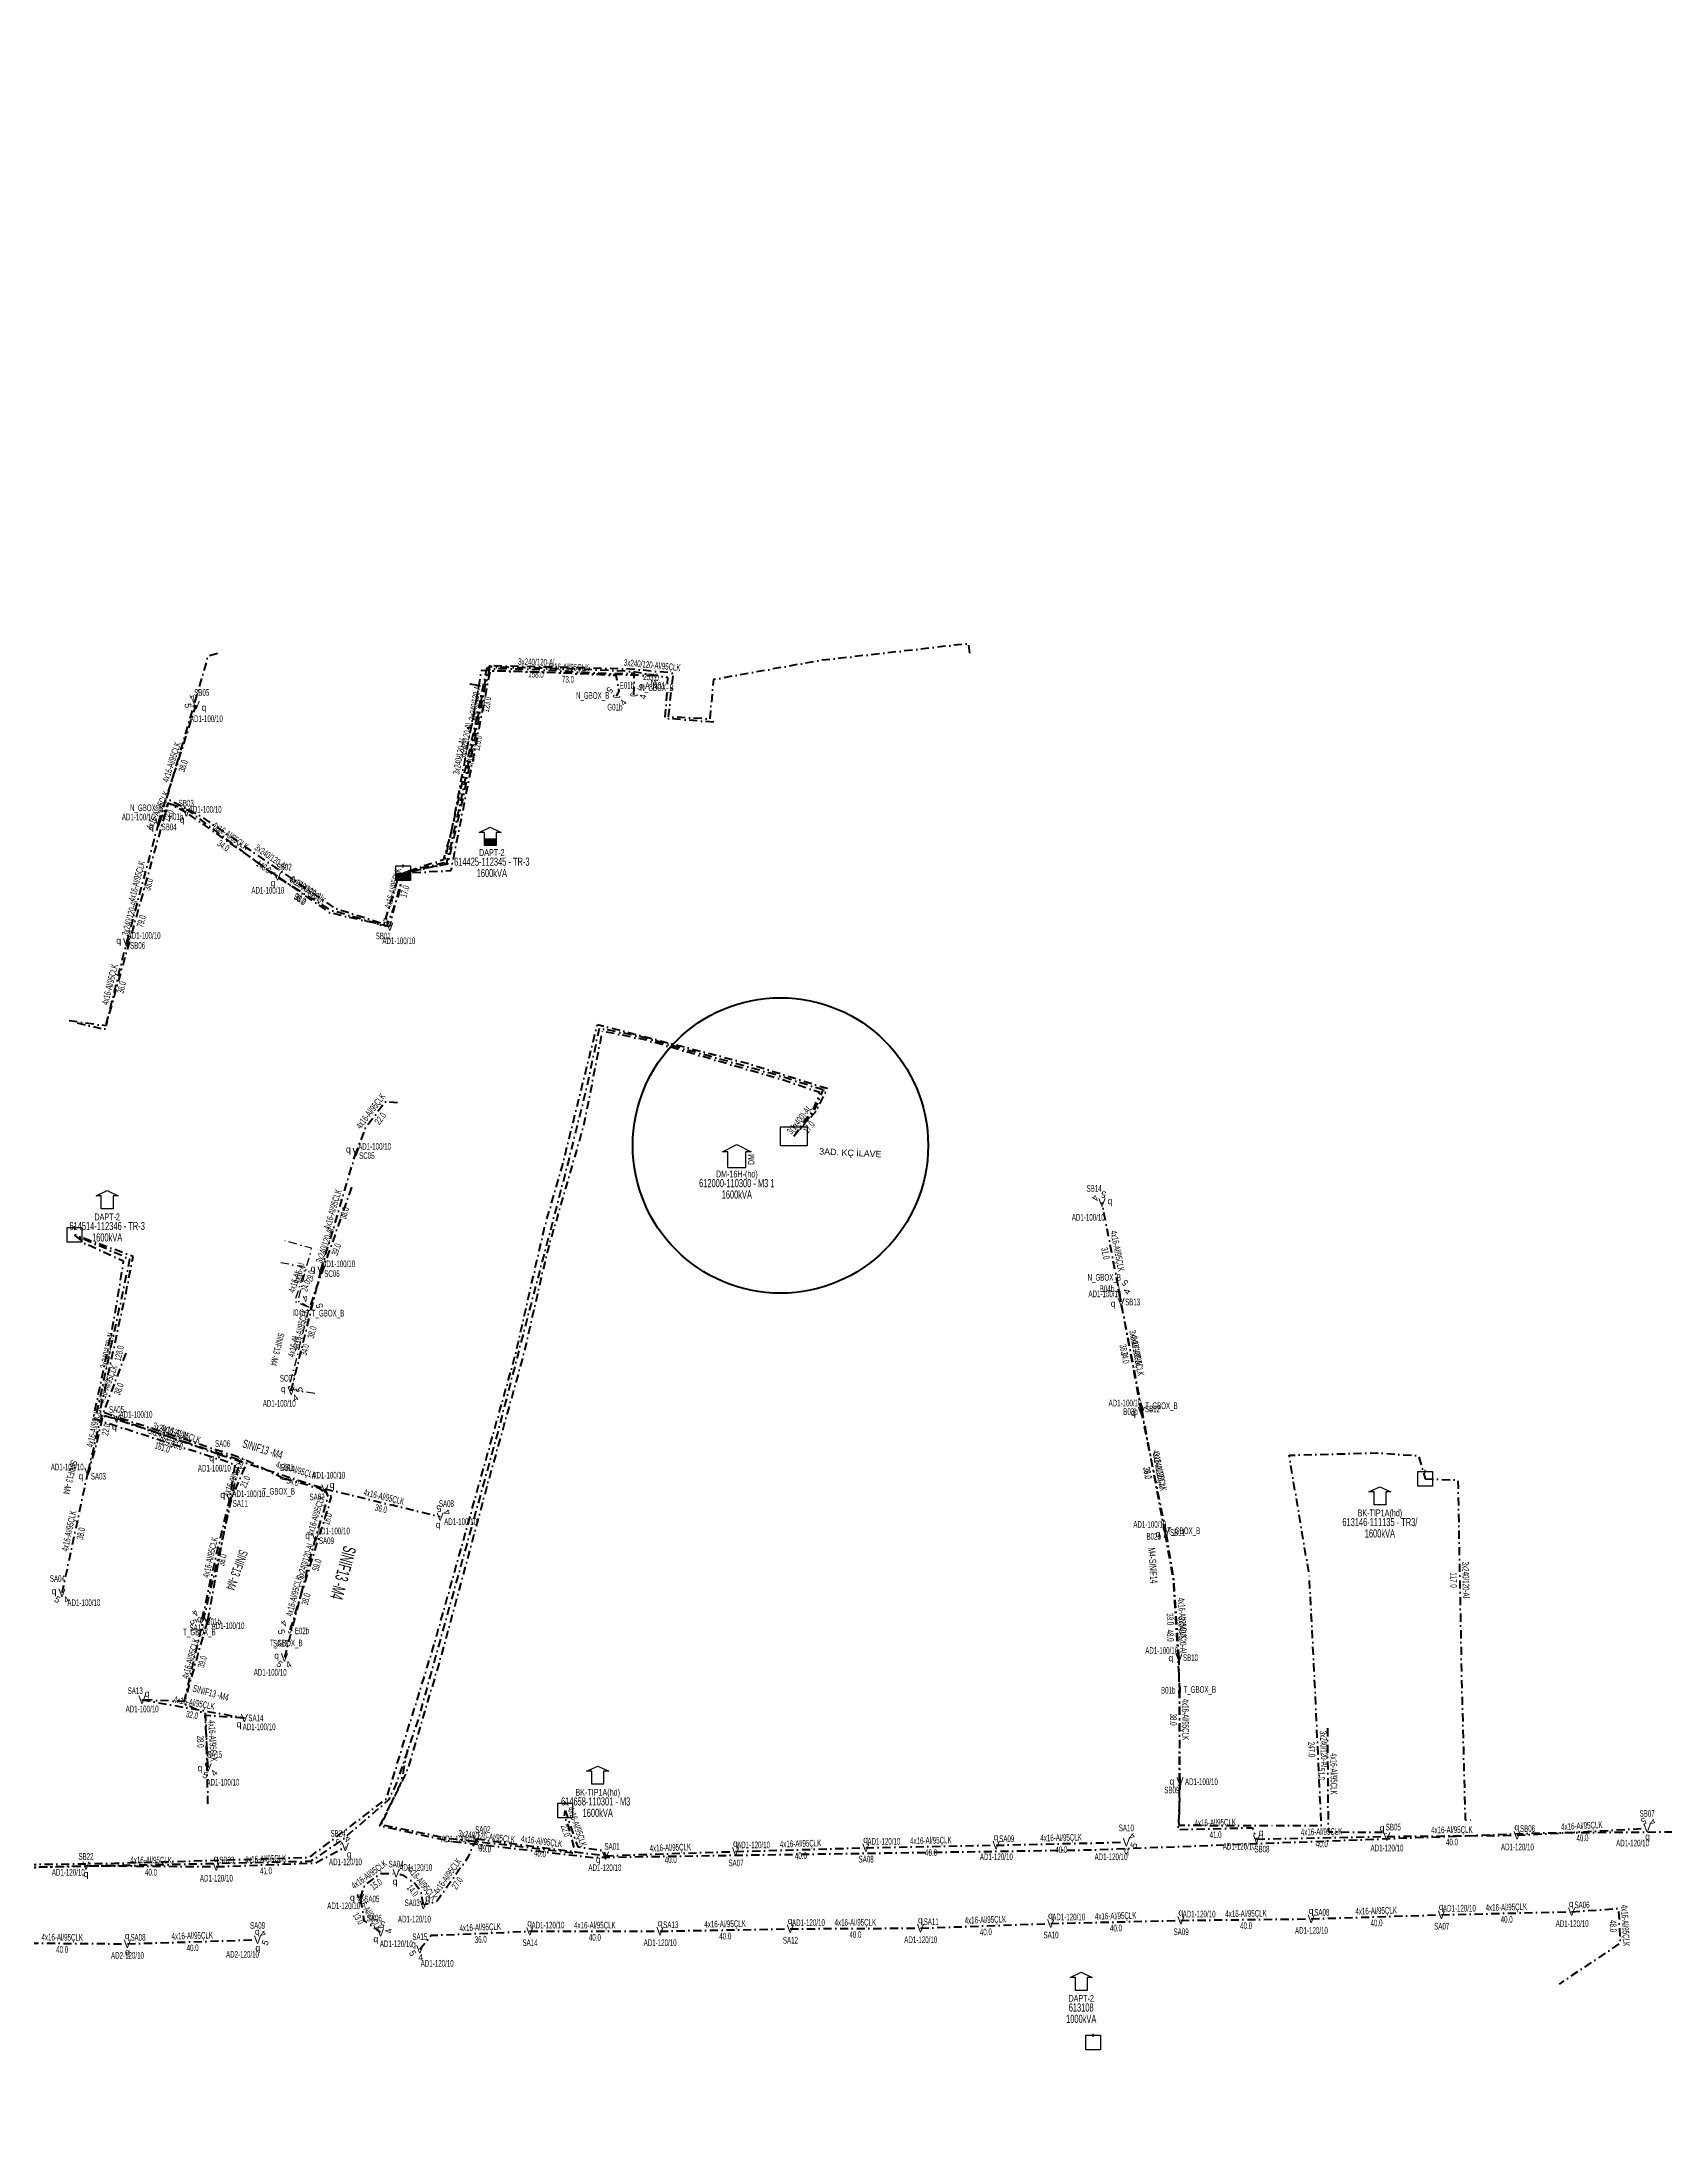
# Model space of a CAD drawing. Header units: millimetres. Extents: x 407682 to 413427, y 4045444 to 4048063.
# Drawn here: x 410522 to 411021, y 4046268 to 4046905 of the extents above; entities that cross this region are included whole.
import ezdxf
from ezdxf.enums import TextEntityAlignment as Align

# ---------------------------------------------------------------- set-up
doc = ezdxf.new("R2010")
doc.units = ezdxf.units.MM
doc.linetypes.add('DASHDOT', pattern=[5, 2.5, -1.25, 0, -1.25])
doc.linetypes.add('DASHED2', pattern=[0])
for name, color, linetype, lineweight in [('DIREK_AYD_YENI', 152, 'Continuous', 25), ('DIREK_BOX_YENI', 5, 'Continuous', 25), ('HAT_ABH_YERALTI_YENI', 6, 'DASHDOT', 80), ('HAT_ABONE_YERALTI_YENI', 30, 'DASHDOT', 30), ('HAT_AYD_YERALTI_YENI', 4, 'DASHDOT', 40), ('HAT_BOX_YERALTI_YENI', 5, 'DASHDOT', 50), ('KULLANICI', 1, 'Continuous', 25), ('NODE_AYD_YENI', 5, 'Continuous', 25), ('NODE_OG_YENI', 5, 'Continuous', 25), ('TRAFO_ILERDE', 5, 'DASHED2', 30), ('TRAFO_MEVCUT', 5, 'Continuous', 30)]:
    doc.layers.add(name, color=color, linetype=linetype, lineweight=lineweight)
doc.layers.add('GER_DUS_NOD_ISIM', color=5, linetype='Continuous')
doc.styles.add('Direk', font='B_CAD')
doc.styles.get("Standard").update_dxf_attribs({"font": 'Arial'})

# ---------------------------------------------------------------- blocks, each defined once
blk = doc.blocks.new('MEV_BINA_KARE_GUC')
at = {"layer": 'TRAFO_ILERDE'}
blk.add_hatch(color=256, dxfattribs=at).paths.add_polyline_path([(-2.25, 0), (-2.25, -2.25), (2.25, -2.25), (2.25, 0)])
blk.add_line((-2.25, 0), (2.25, 0), dxfattribs=at)
at = {"layer": 'TRAFO_MEVCUT', "linetype": 'Continuous'}
for p, q in [((-2.25, -2.25), (-2.25, 2.25)), ((-2.25, 2.25), (2.25, 2.25)), ((0, 1.8), (0, 2.7)), ((2.25, 2.25), (2.25, -2.25)), ((2.25, -2.25), (-2.25, -2.25))]:
    blk.add_line(p, q, dxfattribs=at)
blk = doc.blocks.new('MEV_DAPT_GUC')
at = {"layer": 'TRAFO_ILERDE'}
blk.add_hatch(color=256, dxfattribs=at).paths.add_polyline_path([(1.8, -2), (1.8, 0), (-1.8, 0), (-1.8, -2)])
blk.add_line((-1.8, 0), (1.8, 0), dxfattribs=at)
at = {"layer": 'TRAFO_MEVCUT', "linetype": 'Continuous'}
for p, q in [((-3.4, 2), (0, 3.6)), ((-1.8, 2), (-3.4, 2)), ((-1.8, -2), (-1.8, 2)), ((0, 3.6), (3.4, 2)), ((3.4, 2), (1.8, 2)), ((1.8, 2), (1.8, -2)), ((1.8, -2), (-1.8, -2))]:
    blk.add_line(p, q, dxfattribs=at)
blk = doc.blocks.new('MEV_BINA_KARE')
at = {"layer": 'TRAFO_MEVCUT', "linetype": 'Continuous'}
for p, q in [((-2.25, -2.25), (-2.25, 2.25)), ((-2.25, 2.25), (2.25, 2.25)), ((0, 1.8), (0, 2.7)), ((2.25, 2.25), (2.25, -2.25)), ((2.25, -2.25), (-2.25, -2.25))]:
    blk.add_line(p, q, dxfattribs=at)
blk = doc.blocks.new('MEV_BETKOSK')
at = {"layer": 'TRAFO_MEVCUT', "linetype": 'Continuous'}
for p, q in [((-3.4, 2), (0, 3.6)), ((-1.8, 2), (-3.4, 2)), ((-1.8, -2), (-1.8, 2)), ((0, 3.6), (3.4, 2)), ((3.4, 2), (1.8, 2)), ((1.8, 2), (1.8, -2)), ((1.8, -2), (-1.8, -2))]:
    blk.add_line(p, q, dxfattribs=at)
blk = doc.blocks.new('MEV_DAPT')
at = {"layer": 'TRAFO_MEVCUT', "linetype": 'Continuous'}
for p, q in [((-3.4, 2), (0, 3.6)), ((-1.8, 2), (-3.4, 2)), ((-1.8, -2), (-1.8, 2)), ((0, 3.6), (3.4, 2)), ((3.4, 2), (1.8, 2)), ((1.8, 2), (1.8, -2)), ((1.8, -2), (-1.8, -2))]:
    blk.add_line(p, q, dxfattribs=at)
blk = doc.blocks.new('MEV_DM_KARE')
at = {"layer": 'TRAFO_MEVCUT', "linetype": 'Continuous'}
for p, q in [((-4.113809, 2.925), (4.113809, 2.925)), ((-4.113809, -2.925), (-4.113809, 2.925)), ((0, 2.475), (0, 3.375)), ((4.113809, 2.925), (4.113809, -2.925)), ((4.113809, -2.925), (-4.113809, -2.925))]:
    blk.add_line(p, q, dxfattribs=at)
blk = doc.blocks.new('MEV_DM')
at = {"layer": 'TRAFO_MEVCUT', "linetype": 'Continuous'}
for p, q in [((-4.4, 2.4), (0, 4.6)), ((-2.8, 2.4), (-4.4, 2.4)), ((-2.8, -2.4), (-2.8, 2.4)), ((0, 4.6), (4.4, 2.4)), ((4.4, 2.4), (2.8, 2.4)), ((2.8, -2.4), (2.8, 2.4)), ((-2.8, -2.4), (2.8, -2.4))]:
    blk.add_line(p, q, dxfattribs=at)
at = {"layer": 'TRAFO_MEVCUT', "linetype": 'Continuous', "width": 0.6}
blk.add_text('DM', height=2, rotation=90, dxfattribs=at).set_placement((5.417363, -0.010583), align=Align.CENTER)

msp = doc.modelspace()

# ---------------------------------------------------------------- linework, layer by layer
at = {"layer": 'HAT_ABH_YERALTI_YENI', "flags": 128}
for points in [[(409477.614, 4047326.318), (409463.867131, 4047311.200562), (409448.400227, 4047322.628886), (409444.146828, 4047325.077812), (409402.026808, 4047285.838032), (409388.717667, 4047276.210142), (409359.972694, 4047240.244175), (409324.236814, 4047196.749089), (409322.425902, 4047174.096609), (409353.694655, 4047171.767039), (409384.371755, 4047165.999745), (409417.380314, 4047148.820569), (409419.002444, 4047141.422002), (409396.39833, 4047106.790011), (409377.112251, 4047082.319502), (409413.464184, 4047053.829198), (409427.943775, 4047045.23961), (409466.826773, 4047015.293417), (409485.233032, 4046995.291948), (409525.331532, 4046927.836955), (409556.357026, 4046874.000209), (409565.113549, 4046857.88885), (409558.487295, 4046844.88176), (409563.027506, 4046838.623632), (409597.723579, 4046812.205101), (409622.642823, 4046799.367915), (409653.603096, 4046786.62512), (409665.307589, 4046781.716784), (409695.290718, 4046763.805494), (409717.283839, 4046746.72071), (409755.996933, 4046714.284346), (409771.212774, 4046702.258923), (409797.382807, 4046679.131872), (409823.304956, 4046659.223661), (409861.669737, 4046641.803977), (409865.300115, 4046640.515074), (409842.881171, 4046597.354794), (409891.066395, 4046579.42261), (409909.132943, 4046573.439533), (409946.81968, 4046560.477739), (409969.930784, 4046556.958281), (410030.141065, 4046560.595415), (410036.213899, 4046559.891162), (410044.899599, 4046445.84143), (410045.884718, 4046440.561144), (410066.011922, 4046431.989959), (410126.413647, 4046410.047011), (410203.717659, 4046382.265313), (410231.359435, 4046375.043122), (410240.71042, 4046372.795141), (410257.975399, 4046368.50422), (410329.750227, 4046350.535383), (410364.032211, 4046346.93482), (410445.437006, 4046344.471155), (410544.837965, 4046345.839795), (410604.549005, 4046347.655169), (410628.178707, 4046365.598615), (410642.695665, 4046412.371978), (410667.865768, 4046502.105417), (410676.606298, 4046540.492999), (410682.341115, 4046560.377756), (410692.994093, 4046603.333826), (410739.733722, 4046591.210237), (410763.502339, 4046583.712753), (410760.1524, 4046576.693833), (410753.326, 4046568.981)], [(410762.319821, 4046583.220858), (410747.815091, 4046587.856228), (410718.418629, 4046596.109297), (410707.227002, 4046599.344624), (410693.544442, 4046602.146098), (410689.506812, 4046583.120325), (410684.089408, 4046561.311388), (410671.950829, 4046515.016596), (410662.213442, 4046477.433739), (410649.849811, 4046432.837488), (410637.849797, 4046389.638015), (410631.506328, 4046370.915595), (410628.867259, 4046365.267987), (410614.932972, 4046353.286611), (410604.821439, 4046346.389529), (410562.766848, 4046345.439464), (410520.25831, 4046344.611383), (410479.473502, 4046343.639197), (410453.976345, 4046343.016009), (410422.317571, 4046343.385683), (410385.859471, 4046344.916648), (410361.173035, 4046346.339748), (410335.005975, 4046348.553349), (410325.160318, 4046350.449929), (410295.074926, 4046357.892105), (410272.762676, 4046362.992458), (410272.20753, 4046363.203589), (410249.639791, 4046368.734023), (410226.261423, 4046374.569784), (410216.792442, 4046377.726111), (410205.75085, 4046380.400505), (410160.769061, 4046396.721909), (410124.698961, 4046409.408513), (410097.397324, 4046419.523776), (410071.345284, 4046429.344199), (410046.879247, 4046439.204584), (409991.66651, 4046458.127449), (409943.178255, 4046475.603015), (409918.085379, 4046484.313565), (409880.902484, 4046499.712176), (409829.012692, 4046520.239892), (409772.259704, 4046540.071307), (409725.817999, 4046556.648079), (409678.732391, 4046573.052777), (409648.795927, 4046583.839621), (409619.89495, 4046597.665706), (409615.791725, 4046599.360516), (409605.801263, 4046599.182115), (409562.573262, 4046613.622198), (409539.291919, 4046621.293445), (409530.282664, 4046594.35488), (409525.465834, 4046589.44885), (409524.347, 4046588.662)], [(410753.326, 4046568.981), (410756.794587, 4046574.190388), (410759.194921, 4046576.805691), (410761.333084, 4046582.451402), (410748.022523, 4046586.876024), (410727.402429, 4046592.840818), (410708.288158, 4046598.440864), (410697.569476, 4046600.633322), (410694.443194, 4046601.120535), (410688.876202, 4046572.732131), (410677.640261, 4046533.769491), (410670.240834, 4046501.674309), (410659.451083, 4046462.982365), (410645.127088, 4046409.884143), (410634.467538, 4046373.851378), (410629.597188, 4046364.226639), (410626.118367, 4046357.384957), (410647.80302, 4046352.630568), (410691.520208, 4046347.644257), (410844.65227, 4046349.968956), (410983.381804, 4046355.188467), (411130.424131, 4046356.345271), (411266.966072, 4046362.60782), (411386.437353, 4046360.633746), (411454.158409, 4046357.850689), (411533.306257, 4046349.045048), (411615.134034, 4046337.026729), (411655.932088, 4046331.203197), (411722.722163, 4046318.258557), (411778.269236, 4046305.703132), (411831.858552, 4046292.687784), (411884.338171, 4046277.992461), (411938.466812, 4046261.440496), (411979.291282, 4046247.318706), (412011.516935, 4046237.970572), (412024.718616, 4046235.562158), (412042.112723, 4046232.172537), (412064.377283, 4046222.205809), (412094.6675, 4046208.179316), (412146.23504, 4046184.769876), (412200.273243, 4046157.691406), (412252.084376, 4046130.942058), (412288.008893, 4046113.481209), (412306.83909, 4046105.831569), (412328.577395, 4046092.641186), (412390.31836, 4046064.429829), (412426.415965, 4046047.000471), (412474.741859, 4046023.687686), (412509.981327, 4046006.912246), (412531.976273, 4045995.783583), (412546.227248, 4045989.660942), (412586.947549, 4045969.092121), (412622.658527, 4045952.472251), (412669.189191, 4045929.47066), (412726.79917, 4045900.883063), (412772.37988, 4045878.356781), (412814.791432, 4045856.832375), (412845.845378, 4045840.782204), (412896.507043, 4045811.782988), (412925.694972, 4045794.172113), (412988.980926, 4045753.962758), (413032.394035, 4045727.695092), (413073.262878, 4045701.158082), (413124.240103, 4045670.274646), (413159.264991, 4045644.167337), (413171.23213, 4045635.636307), (413178.956838, 4045630.006491), (413206.511169, 4045679.545175), (413199.345, 4045682.156)], [(410753.326, 4046568.981), (410759.651864, 4046576.89394), (410762.319821, 4046583.220858)]]:
    msp.add_lwpolyline(points, dxfattribs=at)
at = {"layer": 'HAT_ABONE_YERALTI_YENI', "flags": 128}
for points in [[(410604.579063, 4046516.402351), (410601.038262, 4046518.388654), (410605.183589, 4046534.624519), (410596.891, 4046536.969)], [(410595.835, 4046530.278), (410603.370009, 4046528.838333), (410600.088291, 4046518.388654), (410604.579063, 4046516.402351)], [(410606.179, 4046490.021), (410598.27471, 4046491.444025), (410604.579063, 4046516.402351)]]:
    msp.add_lwpolyline(points, dxfattribs=at)
at = {"layer": 'HAT_AYD_YERALTI_YENI', "flags": 128}
for points in [[(410710.758325, 4046710.356024), (410657.3069, 4046711.932486), (410654.341899, 4046694.479804), (410652.99435, 4046694.161439)], [(410558.202771, 4046665.175237), (410569.793738, 4046701.364317)], [(410566.757815, 4046668.420513), (410561.125759, 4046671.220506), (410558.202771, 4046665.175237)], [(410594.806415, 4046648.802962), (410566.757815, 4046668.420513)], [(410558.202771, 4046665.175237), (410548.414662, 4046628.45749)], [(410629.264, 4046633.344), (410610.869559, 4046637.576034), (410594.806415, 4046648.802962)], [(410633.374, 4046649.723), (410630.646225, 4046639.562337), (410629.264, 4046633.344)], [(410533.248991, 4046603.781711), (410541.761021, 4046601.832321), (410548.414662, 4046628.45749)], [(410631.654, 4046579.28), (410627.941852, 4046579.619737), (410621.76372, 4046571.581522), (410618.881617, 4046564.189511)], [(410608.105836, 4046527.749388), (410618.881617, 4046564.189511)], [(410853.829475, 4046518.150998), (410847.925667, 4046548.662498)], [(410598.968363, 4046490.864342), (410608.105836, 4046527.749388)], [(410860.015337, 4046484.631469), (410853.829475, 4046518.150998)], [(410548.205, 4046502.396), (410540.317317, 4046481.785101), (410536.522616, 4046466.022494)], [(410545.347932, 4046482.313215), (410541.081975, 4046483.176515), (410539.441116, 4046475.576748), (410536.850286, 4046466.508844), (410536.522616, 4046466.022494)], [(410576.800927, 4046471.351133), (410545.347932, 4046482.313215)], [(410867.627759, 4046447.401763), (410860.015337, 4046484.631469)], [(410576.800927, 4046471.351133), (410585.281093, 4046468.723205), (410580.876682, 4046458.618969), (410580.185794, 4046457.841721)], [(410576.800927, 4046471.351133), (410609.341378, 4046460.792679)], [(410536.522616, 4046466.022494), (410528.585151, 4046428.86073)], [(410580.185794, 4046457.841721), (410573.241687, 4046420.226906)], [(410609.341378, 4046460.792679), (410610.21244, 4046458.345578), (410606.425843, 4046445.790019)], [(410609.341378, 4046460.792679), (410644.697526, 4046452.235697)], [(410606.425843, 4046445.790019), (410596.918705, 4046408.998521)], [(410871.583632, 4046408.971031), (410870.006165, 4046432.791552), (410867.627759, 4046447.401763)], [(410573.241687, 4046420.226906), (410566.20195, 4046395.48541), (410553.155598, 4046396.013312)], [(410871.894854, 4046370.972306), (410871.583632, 4046408.971031)], [(410553.155598, 4046396.013312), (410584.590353, 4046390.460998)], [(410573.438729, 4046375.251312), (410572.559036, 4046391.319837), (410584.590353, 4046390.460998)], [(410917.161, 4046387.305), (410917.356037, 4046359.206118), (410917.504872, 4046355.485246), (410934.918552, 4046355.336411), (410935.390254, 4046354.064434)], [(410871.894854, 4046370.972306), (410871.340169, 4046356.212082), (410894.192708, 4046356.748211), (410895.398004, 4046353.277065)], [(410683.096, 4046362.081), (410686.96306, 4046350.867666), (410694.956922, 4046349.716007), (410695.465626, 4046348.155894)], [(410895.398004, 4046353.277065), (410935.390254, 4046354.064434)], [(410935.390254, 4046354.064434), (410975.388435, 4046354.445874)], [(410975.388435, 4046354.445874), (411015.331987, 4046356.57018)], [(410575.94221, 4046344.803809), (410606.372402, 4046345.926374), (410615.600164, 4046350.837924)], [(410655.802624, 4046353.337227), (410653.106914, 4046347.470015), (410643.690415, 4046334.12433), (410639.56196, 4046333.046977)], [(410655.802624, 4046353.337227), (410695.465626, 4046348.155894)], [(410695.465626, 4046348.155894), (410735.444574, 4046349.453484)], [(410735.444574, 4046349.453484), (410775.427931, 4046350.607258)], [(410775.427931, 4046350.607258), (410815.420264, 4046351.390362)], [(410815.420264, 4046351.390362), (410855.409598, 4046352.314055)], [(410495.968325, 4046343.712769), (410535.943479, 4046345.122405)], [(410535.943479, 4046345.122405), (410575.94221, 4046344.803809)], [(410620.250745, 4046335.14752), (410621.528299, 4046339.128156), (410626.451298, 4046342.677295), (410631.193252, 4046342.771738)], [(410639.56196, 4046333.046977), (410638.758124, 4046337.345681), (410636.658042, 4046339.919976), (410633.67728, 4046342.020058), (410631.193252, 4046342.771738)], [(410626.415503, 4046324.647108), (410621.402403, 4046328.305316), (410620.250745, 4046335.14752)], [(410872.180401, 4046328.311341), (410912.177547, 4046328.789163)], [(410912.177547, 4046328.789163), (410952.158188, 4046330.033491)], [(410952.158188, 4046330.033491), (410992.147295, 4046330.96695)], [(410992.147295, 4046330.96695), (411006.504166, 4046331.94015), (411007.099506, 4046321.372874), (410988.337, 4046308.779)], [(410548.656571, 4046321.118171), (410588.636813, 4046322.375244)], [(410638.477, 4046319.429), (410641.963727, 4046323.727627), (410672.224193, 4046324.961718)], [(410672.224193, 4046324.961718), (410712.224177, 4046324.997704)], [(410712.224177, 4046324.997704), (410752.217542, 4046325.726216)], [(410752.217542, 4046325.726216), (410792.217002, 4046325.934007)], [(410792.217002, 4046325.934007), (410832.192005, 4046327.347915)], [(410832.192005, 4046327.347915), (410872.180401, 4046328.311341)], [(410508.657616, 4046321.407335), (410548.656571, 4046321.118171)]]:
    msp.add_lwpolyline(points, dxfattribs=at)
at = {"layer": 'HAT_BOX_YERALTI_YENI', "flags": 128}
for points in [[(410807.306224, 4046717.232011), (410807.006759, 4046720.223972), (410761.517128, 4046715.039132), (410728.595827, 4046709.186878), (410727.519728, 4046697.05631), (410714.802197, 4046697.7411), (410716.367431, 4046711.143421), (410702.96511, 4046712.415175), (410659.162181, 4046713.423947), (410654.829046, 4046692.594417), (410645.940699, 4046652.932583), (410636.521397, 4046650.843211), (410633.374, 4046649.723)], [(410576.321824, 4046717.197683), (410573.424245, 4046716.369047), (410560.706714, 4046672.747915), (410571.007914, 4046667.406552), (410612.184471, 4046639.078847), (410627.460559, 4046634.187489), (410631.524149, 4046647.206027), (410632.201414, 4046648.786312), (410633.374, 4046649.723)], [(410728.718028, 4046696.087973), (410713.766658, 4046697.302838), (410714.519175, 4046706.448809), (410714.57706, 4046709.806191), (410703.57874, 4046711.65854), (410688.822554, 4046712.297833), (410659.56396, 4046713.089847), (410657.82243, 4046705.561248), (410650.870814, 4046671.279273), (410646.61385, 4046652.581061), (410633.374, 4046649.723)], [(410704.209456, 4046704.482242), (410704.359742, 4046711.118776), (410697.598392, 4046710.88797), (410671.681974, 4046712.366217), (410659.875367, 4046712.504252), (410658.272373, 4046706.092276), (410651.784338, 4046673.25055), (410647.013249, 4046652.51227), (410636.874654, 4046650.594157), (410633.374, 4046649.723)], [(410698.866142, 4046704.036966), (410699.665798, 4046705.605659), (410698.79751, 4046710.410188), (410677.379728, 4046711.394248), (410660.004144, 4046711.901146), (410656.086626, 4046691.52009), (410647.993187, 4046650.480697), (410633.374, 4046649.723)], [(410653.815951, 4046707.912705), (410656.611845, 4046707.420734), (410648.224812, 4046662.960133), (410645.692438, 4046653.850284), (410637.125325, 4046651.129647), (410633.374, 4046649.723)], [(410560.22436, 4046668.077574), (410542.065843, 4046602.929581), (410530.705, 4046604.422)], [(410633.374, 4046649.723), (410631.917346, 4046642.95874), (410628.203824, 4046633.37267), (410611.104348, 4046638.381608), (410594.177595, 4046648.831287), (410567.649056, 4046668.87977), (410561.249707, 4046671.125155), (410560.22436, 4046668.077574)], [(410617.484, 4046553.328), (410604.579063, 4046516.402351)], [(410573.416, 4046364.052), (410572.743236, 4046391.622292), (410565.974205, 4046394.927838), (410578.366377, 4046447.395935), (410583.25355, 4046469.560851), (410539.295807, 4046483.983136), (410549.457505, 4046531.261175), (410535.536113, 4046537.323716), (410532.457, 4046538.699)], [(410571.636, 4046420.772), (410574.695296, 4046434.818834), (410579.895473, 4046456.909886), (410581.83227, 4046468.222121), (410538.180359, 4046482.324248), (410544.311266, 4046511.396776), (410547.525089, 4046530.613057), (410535.624545, 4046536.114252), (410532.457, 4046538.699)], [(410596.596113, 4046463.970712), (410583.846464, 4046470.127197), (410571.020069, 4046474.368595), (410540.294719, 4046484.525931), (410548.25141, 4046521.053918), (410550.423591, 4046532.140518), (410532.457, 4046538.699)], [(410852.897943, 4046522.187538), (410860.130809, 4046485.135)], [(410860.130809, 4046485.135), (410867.269374, 4046446.835761)], [(410871.77621, 4046399.046513), (410871.566759, 4046357.523816), (410900.107637, 4046357.410558), (410915.284135, 4046357.410558), (410913.132244, 4046404.299143), (410911.609898, 4046434.029281), (410905.410084, 4046471.108502), (410932.243387, 4046471.805471), (410945.137312, 4046470.93426), (410947.209, 4046463.891)], [(410598.700192, 4046417.496739), (410611.395993, 4046458.45973), (410607.455341, 4046460.940881), (410596.596113, 4046463.970712)], [(410947.209, 4046463.891), (410957.223275, 4046463.442253), (410958.368159, 4046402.19098), (410959.475385, 4046359.15896), (410961.920036, 4046359.181781)], [(410867.269374, 4046446.835761), (410869.829711, 4046432.642414), (410871.77621, 4046399.046513)], [(410634.688, 4046380.749), (410632.736849, 4046370.84419), (410626.605219, 4046357.71732), (410646.81369, 4046353.571993), (410670.730168, 4046350.844902), (410686.264926, 4046348.954159), (410684.118676, 4046357.385853), (410682.841147, 4046360.196418), (410683.096, 4046362.081)]]:
    msp.add_lwpolyline(points, dxfattribs=at)
at = {"layer": 'KULLANICI', "color": 2, "lineweight": 50}
msp.add_circle((410749.198587, 4046566.171253), 45.348782, dxfattribs=at)
msp.add_circle((410749.198587, 4046566.171253), 45.348782, dxfattribs=at)

# ---------------------------------------------------------------- block references
at = {"layer": 'TRAFO_MEVCUT'}
for name, p in [('MEV_DAPT_GUC', (410660.080484, 4046660.249188)), ('MEV_DAPT_GUC', (410660.080484, 4046660.249188)), ('MEV_BINA_KARE_GUC', (410633.374, 4046649.723)), ('MEV_BINA_KARE_GUC', (410633.374, 4046649.723)), ('MEV_DM_KARE', (410753.326, 4046568.981)), ('MEV_DM_KARE', (410753.326, 4046568.981)), ('MEV_DM', (410735.800415, 4046561.857525)), ('MEV_DM', (410735.800415, 4046561.857525)), ('MEV_DAPT', (410542.457, 4046548.699)), ('MEV_DAPT', (410542.457, 4046548.699)), ('MEV_BINA_KARE', (410532.457, 4046538.699)), ('MEV_BINA_KARE', (410532.457, 4046538.699)), ('MEV_BINA_KARE', (410947.209, 4046463.891)), ('MEV_BINA_KARE', (410947.209, 4046463.891)), ('MEV_BETKOSK', (410933.266361, 4046457.83423)), ('MEV_BETKOSK', (410933.266361, 4046457.83423)), ('MEV_BETKOSK', (410693.096, 4046372.081)), ('MEV_BETKOSK', (410693.096, 4046372.081)), ('MEV_BINA_KARE', (410683.096, 4046362.081)), ('MEV_BINA_KARE', (410683.096, 4046362.081)), ('MEV_DAPT', (410841.556421, 4046308.828241)), ('MEV_DAPT', (410841.556421, 4046308.828241)), ('MEV_BINA_KARE', (410845.227735, 4046290.786292)), ('MEV_BINA_KARE', (410845.227735, 4046290.786292))]:
    msp.add_blockref(name, p, dxfattribs=at)

# ---------------------------------------------------------------- texts
at = {"layer": 'DIREK_AYD_YENI', "width": 0.53}
for s, p in [('SB05', (410571.489328, 4046705.224512)), ('AD1-100/10', (410572.917131, 4046697.154441)), ('AD1-100/10', (410552.017728, 4046666.988928)), ('SB03', (410566.758239, 4046671.231989)), ('AD1-100/10', (410572.560611, 4046669.336073)), ('SB04', (410561.483991, 4046663.957205)), ('SB02', (410596.811933, 4046651.671394)), ('AD1-100/10', (410591.793071, 4046644.493067)), ('AD1-100/10', (410553.807694, 4046630.642971)), ('SB06', (410551.803503, 4046627.582417)), ('SB01', (410627.238981, 4046630.489302)), ('AD1-100/10', (410632.006241, 4046628.998759)), ('AD1-100/10', (410624.568311, 4046565.876505)), ('SC05', (410622.193172, 4046563.056548)), ('SB14', (410845.514183, 4046552.987782)), ('AD1-100/10', (410843.720139, 4046544.110047)), ('AD1-100/10', (410613.571187, 4046529.842632)), ('SC06', (410611.483495, 4046526.832101)), ('AD1-100/10', (410848.826663, 4046520.629499)), ('SB13', (410857.367867, 4046518.151798)), ('SC07', (410597.855643, 4046494.724538)), ('AD1-100/10', (410595.289554, 4046487.004466)), ('AD1-100/10', (410855.014025, 4046487.111053)), ('SA05', (410545.344286, 4046485.123411)), ('AD1-100/10', (410551.312719, 4046483.596826)), ('SB12', (410863.450962, 4046485.299663)), ('SA06', (410577.895038, 4046474.675726)), ('AD1-100/10', (410530.19061, 4046467.460661)), ('SA03', (410539.744069, 4046464.654197)), ('AD1-100/10', (410575.372682, 4046467.106132)), ('AD1-100/10', (410610.521142, 4046464.964372)), ('SA11', (410583.330325, 4046456.304863)), ('AD1-100/10', (410585.951589, 4046459.259878)), ('SA07', (410606.901667, 4046458.283136)), ('SA08', (410646.633661, 4046456.267222)), ('AD1-100/10', (410650.998977, 4046450.710605)), ('AD1-100/10', (410862.619466, 4046449.876286)), ('AD1-100/10', (410611.916437, 4046447.84783)), ('SA09', (410609.796326, 4046444.846703)), ('SB11', (410871.166151, 4046447.401923)), ('SA04', (410527.167797, 4046433.245926)), ('AD1-100/10', (410535.318684, 4046425.833807)), ('SA12', (410570.061951, 4046418.121329)), ('AD1-100/10', (410579.559753, 4046418.748367)), ('SA10', (410595.703979, 4046413.383717)), ('AD1-100/10', (410866.271952, 4046411.163889)), ('AD1-100/10', (410592.519119, 4046404.464168)), ('SB10', (410875.122024, 4046408.971191)), ('SA13', (410551.07352, 4046398.799824)), ('AD1-100/10', (410553.19316, 4046393.203436)), ('AD1-100/10', (410589.12165, 4046387.717811)), ('SA14', (410588.128745, 4046390.461158)), ('SA15', (410575.48174, 4046379.275592)), ('AD1-100/10', (410577.999987, 4046370.728566)), ('SB09', (410869.383154, 4046368.318289)), ('AD1-100/10', (410878.463325, 4046370.875835)), ('SB07', (411015.332411, 4046361.130376)), ('SB24', (410613.364363, 4046355.015426)), ('AD1-120/10', (410650.074952, 4046353.337387)), ('SA02', (410657.772497, 4046356.230253)), ('SA09', (410818.689385, 4046353.383265)), ('SA10', (410855.411887, 4046356.699251)), ('SB05', (410937.375362, 4046356.947028)), ('SB06', (410978.608075, 4046356.51306)), ('SB22', (410535.949414, 4046347.932601)), ('SB23', (410579.197626, 4046346.819402)), ('SA01', (410697.475182, 4046351.021498)), ('AD1-120/10', (410740.949812, 4046351.489852)), ('SA08', (410775.51267, 4046347.108284)), ('AD1-120/10', (410780.963545, 4046352.596835)), ('AD1-120/10', (410815.496334, 4046347.825685)), ('AD1-120/10', (410850.717775, 4046347.827813)), ('AD1-120/10', (410890.094518, 4046351.074946)), ('SB08', (410897.048328, 4046350.190573)), ('AD1-120/10', (410935.442045, 4046350.519966)), ('AD1-120/10', (410975.5011, 4046350.851474)), ('AD1-120/10', (411010.869693, 4046352.044018)), ('AD1-120/10', (410530.51954, 4046343.07723)), ('AD1-120/10', (410575.993439, 4046341.259813)), ('AD1-120/10', (410615.637726, 4046346.278048)), ('SA04', (410631.19588, 4046345.581934)), ('AD1-120/10', (410637.218537, 4046344.552551)), ('AD1-120/10', (410695.287869, 4046344.510718)), ('SA07', (410735.551822, 4046345.955127)), ('SA05', (410623.741701, 4046334.89608)), ('AD1-120/10', (410615.102558, 4046332.786723)), ('SA06', (410624.470297, 4046329.028532)), ('AD1-120/10', (410636.806145, 4046328.703056)), ('SA03', (410636.125103, 4046333.7088)), ('AD1-120/10', (410757.798879, 4046327.638504)), ('SA11', (410795.500722, 4046327.903321)), ('AD1-120/10', (410837.711368, 4046329.362932)), ('AD1-120/10', (410877.740486, 4046330.260683)), ('SA08', (410915.435443, 4046330.799653)), ('AD1-120/10', (410957.681381, 4046332.042597)), ('SA06', (410995.334219, 4046333.079101)), ('SA08', (410551.920572, 4046323.119152)), ('SA09', (410588.636135, 4046326.76044)), ('AD1-120/10', (410631.245707, 4046321.122364)), ('SA15', (410638.473354, 4046323.289196)), ('SA14', (410672.297092, 4046321.462477)), ('AD1-120/10', (410677.810533, 4046326.86497)), ('AD1-120/10', (410712.257905, 4046321.468531)), ('SA13', (410715.508464, 4046326.967364)), ('SA12', (410752.258506, 4046322.226456)), ('AD1-120/10', (410792.289221, 4046322.37251)), ('SA10', (410832.296015, 4046323.84946)), ('SA09', (410872.243457, 4046324.811909)), ('AD1-120/10', (410912.254317, 4046325.22391)), ('SA07', (410952.253467, 4046326.534788)), ('AD1-120/10', (410992.312881, 4046327.331072)), ('AD2-120/10', (410548.699374, 4046317.581285)), ('AD2-120/10', (410584.008426, 4046317.876391)), ('AD1-120/10', (410643.798476, 4046315.107154))]:
    msp.add_text(s, height=2.05, dxfattribs=at).set_placement(p, align=Align.MIDDLE_CENTER)
at = {"layer": 'DIREK_AYD_YENI', "color": 32, "style": 'Direk'}
for s, rotation, p in [('5', 274.740307, (410567.302289, 4046701.157717)), ('4', 207.240308, (410568.649429, 4046703.587053)), ('5', 168.451089, (410848.426178, 4046551.111883)), ('4', 235.951089, (410845.854267, 4046550.062249)), ('4', 391.086321, (410600.259185, 4046488.723366)), ('5', 98.58632, (410601.440343, 4046491.237591)), ('5', 188.89475, (410644.310976, 4046454.705632)), ('4', 121.394751, (410646.831522, 4046453.538026)), ('5', 325.443239, (410527.167095, 4046426.801819)), ('4', 392.943239, (410529.944671, 4046426.762706)), ('5', 323.011374, (410595.414564, 4046407.001634)), ('4', 390.511373, (410598.187978, 4046406.8447)), ('5', 340.633609, (410572.60971, 4046372.892768)), ('4', 408.133608, (410575.300487, 4046373.582822)), ('4', 163.024502, (410616.330071, 4046353.228999)), ('4', 136.323212, (410857.136072, 4046354.122173)), ('5', 205.544277, (411014.253966, 4046358.825811)), ('4', 138.044277, (411017.003377, 4046358.429334)), ('5', 230.524501, (410613.670423, 4046352.427295)), ('5', 428.823213, (410857.740773, 4046351.410938)), ('4', 136.800923, (410590.348151, 4046324.197694)), ('5', 429.300924, (410590.975437, 4046321.491595)), ('5', 166.38066, (410627.004178, 4046327.076812)), ('4', 98.88066, (410628.885533, 4046325.03305)), ('5', 298.453603, (410636.278992, 4046318.237883)), ('4', 365.953603, (410638.736308, 4046316.942484))]:
    msp.add_text(s, height=2, rotation=rotation, dxfattribs=at).set_placement(p, align=Align.MIDDLE_CENTER)
at = {"layer": 'DIREK_AYD_YENI', "style": 'Direk'}
for p in [(410569.793738, 4046701.364317), (410558.202771, 4046665.175237), (410566.757815, 4046668.420513), (410594.806415, 4046648.802962), (410629.264, 4046633.344), (410548.414662, 4046628.45749), (410618.881617, 4046564.189511), (410847.925667, 4046548.662498), (410608.105836, 4046527.749388), (410853.829475, 4046518.150998), (410598.968363, 4046490.864342), (410545.347932, 4046482.313215), (410860.015337, 4046484.631469), (410576.800927, 4046471.351133), (410536.522616, 4046466.022494), (410580.185794, 4046457.841721), (410609.341378, 4046460.792679), (410644.697526, 4046452.235697), (410606.425843, 4046445.790019), (410867.627759, 4046447.401763), (410528.585151, 4046428.86073), (410573.241687, 4046420.226906), (410596.918705, 4046408.998521), (410871.583632, 4046408.971031), (410553.155598, 4046396.013312), (410584.590353, 4046390.460998), (410573.438729, 4046375.251312), (410871.894854, 4046370.972306), (410655.802624, 4046353.337227), (410895.398004, 4046353.277065), (410935.390254, 4046354.064434), (410975.388435, 4046354.445874), (411015.331987, 4046356.57018), (410615.600164, 4046350.837924), (410695.465626, 4046348.155894), (410735.444574, 4046349.453484), (410775.427931, 4046350.607258), (410815.420264, 4046351.390362), (410855.409598, 4046352.314055), (410535.943479, 4046345.122405), (410575.94221, 4046344.803809), (410631.193252, 4046342.771738), (410620.250745, 4046335.14752), (410639.56196, 4046333.046977), (410832.192005, 4046327.347915), (410872.180401, 4046328.311341), (410912.177547, 4046328.789163), (410952.158188, 4046330.033491), (410992.147295, 4046330.96695), (410548.656571, 4046321.118171), (410588.636813, 4046322.375244), (410626.415503, 4046324.647108), (410672.224193, 4046324.961718), (410712.224177, 4046324.997704), (410752.217542, 4046325.726216), (410792.217002, 4046325.934007), (410638.477, 4046319.429)]:
    msp.add_text('V', height=2.5, dxfattribs=at).set_placement(p, align=Align.MIDDLE_CENTER)
at = {"layer": 'DIREK_AYD_YENI', "color": 4, "style": 'Direk'}
for p in [(410572.174598, 4046700.601753), (410565.481386, 4046666.270925), (410556.02399, 4046663.95062), (410593.373903, 4046646.754083), (410627.929756, 4046635.458188), (410545.994061, 4046629.082542), (410616.516221, 4046564.99877), (410850.380141, 4046549.137425), (410605.693222, 4046528.404593), (410851.372971, 4046517.68668), (410596.541715, 4046491.465492), (410857.56132, 4046484.154188), (410544.687091, 4046479.902139), (410574.55576, 4046470.252802), (410534.415861, 4046464.677858), (410611.499826, 4046462.055384), (410577.939701, 4046458.939476), (410644.109448, 4046449.805849), (410604.018355, 4046446.463816), (410865.168839, 4046446.950418), (410526.140299, 4046429.382932), (410570.807453, 4046420.796559), (410594.498211, 4046409.62399), (410869.085357, 4046408.878157), (410554.744853, 4046397.944464), (410582.951091, 4046388.57477), (410570.942467, 4046375.11465), (410869.395124, 4046371.009019), (410815.366927, 4046353.889793), (410896.826998, 4046355.3284), (410933.926927, 4046356.684657), (410975.310112, 4046356.944647), (411015.464756, 4046354.073708), (410575.906076, 4046347.303547), (410616.774787, 4046348.631058), (410657.012373, 4046351.149418), (410735.367969, 4046351.95231), (410775.367403, 4046353.106525), (410855.467329, 4046349.814722), (410535.977582, 4046342.622637), (410693.259312, 4046346.98155), (410617.757204, 4046335.327119), (410630.851907, 4046340.295151), (410640.901208, 4046335.157999), (410752.188282, 4046328.226045), (410792.166319, 4046328.433494), (410832.117713, 4046329.846811), (410872.135362, 4046330.810935), (410912.123728, 4046331.288584), (410952.090132, 4046332.532564), (410992.033557, 4046333.464362), (410548.626318, 4046323.617988), (410624.94183, 4046322.627631), (410672.172123, 4046327.461175), (410712.200285, 4046327.49759), (410588.71538, 4046319.876479), (410636.53541, 4046321.003874)]:
    msp.add_text('q', height=2, dxfattribs=at).set_placement(p, align=Align.MIDDLE_CENTER)
at = {"layer": 'DIREK_AYD_YENI', "color": 4, "linetype": 'Continuous', "lineweight": 20, "style": 'Direk'}
for p in [(410588.558246, 4046324.87401), (410548.686824, 4046318.618354)]:
    msp.add_text('q', height=2, dxfattribs=at).set_placement(p, align=Align.MIDDLE_CENTER)
at = {"layer": 'DIREK_BOX_YENI', "width": 0.53}
for s, p in [('N_GBOX_B', (410691.530572, 4046704.303495)), ('E01b', (410702.0619, 4046707.417061)), ('N_GBOX_B', (410711.274563, 4046706.692708)), ('G01b', (410698.378421, 4046700.70209)), ('N_GBOX_B', (410554.582212, 4046669.811704)), ('H01b', (410563.569905, 4046667.049312)), ('N_GBOX_B', (410848.636134, 4046525.690286)), ('B04b', (410849.437897, 4046522.200977)), ('I04b', (410601.432798, 4046514.869048)), ('T_GBOX_B', (410610.258943, 4046514.696153)), ('B03b', (410856.692825, 4046484.479054)), ('T_GBOX_B', (410866.17338, 4046486.287886)), ('E01b', (410597.832257, 4046467.245151)), ('T_GBOX_B', (410595.107396, 4046460.027226)), ('B02b', (410863.826784, 4046446.204431)), ('T_GBOX_B', (410873.086497, 4046447.902552)), ('T_GBOX_B', (410570.780297, 4046416.843019)), ('G01b', (410575.055832, 4046420.027186)), ('E02b', (410602.277581, 4046417.180719)), ('T_GBOX_B', (410597.452493, 4046413.47104)), ('B01b', (410868.277431, 4046398.954072)), ('T_GBOX_B', (410877.972506, 4046399.210226))]:
    msp.add_text(s, height=2.05, dxfattribs=at).set_placement(p, align=Align.MIDDLE_CENTER)
at = {"layer": 'DIREK_BOX_YENI', "color": 32, "style": 'Direk'}
for s, rotation, p in [('5', 227.888065, (410696.789001, 4046705.914593)), ('5', 139.723606, (410706.229096, 4046706.921253)), ('4', 407.888065, (410700.943284, 4046702.159339)), ('4', 438.554179, (410706.953772, 4046703.926607)), ('4', 204.271123, (410603.331292, 4046519.210774)), ('5', 491.045561, (410855.009669, 4046524.026183)), ('4', 431.045561, (410855.546119, 4046521.278053)), ('5', 99.494641, (410607.664162, 4046516.962303)), ('5', 287.713274, (410568.968745, 4046419.920089)), ('4', 227.713274, (410569.564596, 4046422.655955)), ('4', 222.780042, (410596.798472, 4046419.551845)), ('5', 282.780042, (410595.969558, 4046416.877354))]:
    msp.add_text(s, height=2, rotation=rotation, dxfattribs=at).set_placement(p, align=Align.MIDDLE_CENTER)
at = {"layer": 'DIREK_BOX_YENI', "style": 'Direk', "width": 0.8}
for rotation, p in [(272.861775, (410704.209456, 4046704.482242)), (270, (410698.866142, 4046704.036966)), (342.702743, (410560.22436, 4046668.077574)), (11.297109, (410852.897943, 4046522.187538)), (345.963757, (410604.579063, 4046516.402351)), (258.07512, (410596.596113, 4046463.970712)), (9.655866, (410867.269374, 4046446.835761)), (341.686633, (410571.636, 4046420.772)), (339.904769, (410598.700192, 4046417.496739))]:
    msp.add_text('J', height=2.25, rotation=rotation, dxfattribs=at).set_placement(p, align=Align.MIDDLE_CENTER)
for p in [(410860.130809, 4046485.135), (410871.77621, 4046399.046513)]:
    msp.add_text('J', height=2.25, dxfattribs=at).set_placement(p, align=Align.MIDDLE_CENTER)
at = {"layer": 'GER_DUS_NOD_ISIM', "width": 0.6}
msp.add_text('A-N01', height=2.1, dxfattribs=at).set_placement((410710.758325, 4046708.356024), align=Align.TOP_CENTER)
at = {"layer": 'HAT_ABH_YERALTI_YENI', "lineweight": 30, "width": 0.53}
msp.add_text('3(1x400)-AL', height=2.05, rotation=51.360011, dxfattribs=at).set_placement((410755.82501, 4046573.468231), align=Align.CENTER)
msp.add_text('17.0', height=2.05, rotation=51.360011, dxfattribs=at).set_placement((410757.152854, 4046572.406709), align=Align.TOP_CENTER)
at = {"layer": 'HAT_ABONE_YERALTI_YENI', "lineweight": 30, "width": 0.53}
for rotation, p in [(432.565125, (410600.9182, 4046523.868172)), (75.67728, (410602.287346, 4046526.716862)), (75.823897, (410600.602771, 4046504.131356))]:
    msp.add_text('4x16-Al', height=2.05, rotation=rotation, dxfattribs=at).set_placement(p, align=Align.CENTER)
for s, rotation, p in [('29.0', 75.67728, (410603.934506, 4046526.296311)), ('24.0', 432.565125, (410602.540099, 4046523.358815)), ('34.0', 75.823897, (410602.251002, 4046503.715021))]:
    msp.add_text(s, height=1.9, rotation=rotation, dxfattribs=at).set_placement(p, align=Align.TOP_CENTER)
at = {"layer": 'HAT_AYD_YERALTI_YENI', "lineweight": 30, "width": 0.53}
for rotation, p in [(358.310644, (410684.057671, 4046711.993886)), (72.240307, (410563.188762, 4046683.529048)), (424.195468, (410558.899023, 4046668.567878)), (324.99625, (410579.730825, 4046660.398181)), (435.073375, (410552.487399, 4046647.035308)), (325.049349, (410603.324927, 4046643.886197)), (434.97247, (410631.189181, 4046644.863059)), (75.969127, (410544.263201, 4046615.350984)), (412.454299, (410624.178849, 4046576.118614)), (73.52642, (410612.678618, 4046546.210486)), (280.951087, (410851.712092, 4046533.568223)), (76.086319, (410602.712039, 4046509.511256)), (280.456011, (410857.758291, 4046501.545492)), (429.058414, (410543.467305, 4046492.394354)), (437.816343, (410539.430691, 4046479.556021)), (341.137233, (410564.698673, 4046476.726983)), (426.447736, (410582.299696, 4046464.010735)), (344.048445, (410600.230995, 4046465.605605)), (281.556075, (410864.654318, 4046466.186894)), (433.217356, (410607.505345, 4046452.313229)), (346.39475, (410627.219399, 4046457.340337)), (437.943237, (410531.722634, 4046447.619161)), (437.095808, (410575.114154, 4046439.511391)), (435.511372, (410600.849306, 4046427.60693)), (273.788766, (410871.643041, 4046420.937458)), (434.255118, (410569.033253, 4046408.432253)), (349.983175, (410569.020822, 4046394.074198)), (270.469262, (410872.589214, 4046389.97863)), (273.133607, (410573.847612, 4046383.332039)), (270.39769, (410918.108498, 4046373.261459)), (289.027402, (410685.833088, 4046356.75145)), (352.557374, (410675.744228, 4046351.589399)), (1.121785, (410795.407457, 4046351.848647)), (1.323211, (410835.395303, 4046352.701982)), (1.343936, (410882.746503, 4046357.329913)), (1.127896, (410915.377397, 4046354.520585)), (0.546381, (410955.381239, 4046355.105116)), (3.044276, (410995.315069, 4046356.356828)), (359.54364, (410555.949614, 4046345.81308)), (2.112675, (410591.125971, 4046346.214513)), (1.858987, (410715.427527, 4046349.654241)), (1.652889, (410755.411735, 4046350.880017)), (35.788973, (410623.492717, 4046341.592225)), (309.207204, (410638.366718, 4046339.170136)), (414.793827, (410647.704144, 4046341.287215)), (301.70143, (410621.935453, 4046330.340445)), (0.29764, (410772.212857, 4046326.6801)), (2.025695, (410812.174458, 4046327.49043)), (1.38014, (410852.165731, 4046328.679381)), (0.684447, (410892.168821, 4046329.400191)), (1.782655, (410932.141426, 4046330.260916)), (1.337204, (410972.132906, 4046331.349989)), (273.224523, (411007.65049, 4046326.704323)), (359.585798, (410528.663238, 4046322.112731)), (1.800922, (410568.619979, 4046322.596288)), (2.335358, (410657.059324, 4046325.193966)), (0.051547, (410692.22342, 4046325.829711)), (1.043574, (410732.205379, 4046326.211819))]:
    msp.add_text('4x16-Al/95ÇLK', height=2.05, rotation=rotation, dxfattribs=at).set_placement(p, align=Align.CENTER)
for s, rotation, p in [('73.0', 358.310644, (410684.007554, 4046710.294624)), ('38.0', 72.240307, (410564.807747, 4046683.010505)), ('13.0', 424.195468, (410560.429507, 4046667.827864)), ('34.0', 324.99625, (410578.755654, 4046659.005686)), ('38.0', 435.073375, (410554.130035, 4046646.597419)), ('38.0', 325.049349, (410602.351047, 4046642.492799)), ('17.0', 434.97247, (410632.831044, 4046644.422278)), ('36.0', 75.969127, (410545.912482, 4046614.938828)), ('22.0', 412.454299, (410625.526723, 4046575.082645)), ('38.0', 73.52642, (410614.308834, 4046545.728412)), ('31.0', 280.951087, (410850.043049, 4046533.245273)), ('38.0', 76.086319, (410604.362159, 4046509.102474)), ('34.0', 280.456011, (410856.086521, 4046501.236975)), ('38.0', 429.058414, (410545.055012, 4046491.786747)), ('22.0', 437.816343, (410541.0924, 4046479.197242)), ('33.0', 341.137233, (410564.149059, 4046475.11828)), ('21.0', 426.447736, (410583.858079, 4046463.33144)), ('34.0', 344.048445, (410599.763793, 4046463.971065)), ('38.0', 281.556075, (410862.988778, 4046465.846338)), ('16.0', 433.217356, (410609.132937, 4046451.822368)), ('36.0', 346.39475, (410626.819506, 4046455.68804)), ('38.0', 437.943237, (410533.385133, 4046447.264063)), ('38.0', 437.095808, (410576.771221, 4046439.131745)), ('38.0', 435.511372, (410602.495241, 4046427.18161)), ('39.0', 273.788766, (410869.946756, 4046420.825125)), ('39.0', 434.255118, (410570.669468, 4046407.970951)), ('32.0', 349.983175, (410568.725129, 4046392.400112)), ('38.0', 270.469262, (410870.889271, 4046389.964707)), ('28.0', 273.133607, (410572.150154, 4046383.239109)), ('51.0', 270.39769, (410916.408539, 4046373.249659)), ('22.0', 289.027402, (410684.225972, 4046356.197215)), ('41.0', 1.343936, (410882.786374, 4046355.63038)), ('40.0', 3.044276, (410995.405352, 4046354.659227)), ('40.0', 352.557374, (410675.524022, 4046349.903722)), ('40.0', 1.858987, (410715.482674, 4046347.955136)), ('40.0', 1.652889, (410755.46077, 4046349.180725)), ('40.0', 1.121785, (410795.440739, 4046350.148973)), ('40.0', 1.323211, (410835.43456, 4046351.002435)), ('40.0', 1.127896, (410915.41086, 4046352.820914)), ('40.0', 0.546381, (410955.39745, 4046353.405193)), ('40.0', 359.54364, (410555.936074, 4046344.113134)), ('41.0', 2.112675, (410591.188641, 4046344.515669)), ('27.0', 414.793827, (410649.093185, 4046340.307131)), ('15.0', 35.788973, (410624.48688, 4046340.213225)), ('14.0', 309.207204, (410637.049448, 4046338.095521)), ('13.0', 301.70143, (410620.489096, 4046329.447107)), ('40.0', 1.782655, (410932.19431, 4046328.561738)), ('40.0', 1.337204, (410972.172578, 4046329.650452)), ('36.0', 2.335358, (410657.128596, 4046323.495378)), ('40.0', 0.051547, (410692.22495, 4046324.129711)), ('40.0', 1.043574, (410732.23634, 4046324.512101)), ('40.0', 0.29764, (410772.221688, 4046324.980123)), ('40.0', 2.025695, (410812.234549, 4046325.791492)), ('40.0', 1.38014, (410852.206676, 4046326.979874)), ('40.0', 0.684447, (410892.189128, 4046327.700313)), ('48.0', 273.224523, (411005.953182, 4046326.6087)), ('40.0', 359.585798, (410528.650949, 4046320.412775)), ('40.0', 1.800922, (410568.673405, 4046320.897127))]:
    msp.add_text(s, height=2.05, rotation=rotation, dxfattribs=at).set_placement(p, align=Align.TOP_CENTER)
at = {"layer": 'HAT_BOX_YERALTI_YENI', "lineweight": 30, "width": 0.53}
for s, rotation, p in [('3x240/120-Al', 358.449414, (410674.216258, 4046713.543529)), ('3x240/120-Al/95ÇLK', 354.579405, (410709.746567, 4046712.625497)), ('3x240/120-Al', 440.511799, (410656.339179, 4046702.012136)), ('3x240/120-Al', 439.796232, (410653.484531, 4046690.150838)), ('3x240/120-Al', 439.317277, (410651.58306, 4046685.347998)), ('3x240/120-Al', 325.473697, (410592.077959, 4046653.942986)), ('3x240/120-Al', 328.311019, (410603.087483, 4046644.329723)), ('3x240/120-Al', 434.425401, (410550.326312, 4046635.731797)), ('3x240/120-Al', 430.736277, (410610.229123, 4046535.145605)), ('3x240/120-Al', 77.711527, (410543.442539, 4046502.970833)), ('3x240/120-Al', 281.045561, (410857.34863, 4046503.82412)), ('3x240/120-Al', 342.096501, (410560.267617, 4046476.082024)), ('3x240/120-Al', 341.835631, (410561.539661, 4046477.579635)), ('3x240/120-Al', 280.55816, (410864.5357, 4046466.141129)), ('3x240/120-Al', 72.780042, (410604.236194, 4046438.229869)), ('3x240/120-Al', 271.070824, (410958.645569, 4046432.832501)), ('3x240/120-Al', 273.31593, (410871.651538, 4046415.893629)), ('3x240/120-Al', 272.627673, (410915.057296, 4046380.893819)), ('3x240/120-Al/95ÇLK', 353.494911, (410658.868227, 4046353.052975))]:
    msp.add_text(s, height=2.05, rotation=rotation, dxfattribs=at).set_placement(p, align=Align.CENTER)
for s, rotation, p in [('158.0', 358.449414, (410674.170257, 4046711.844151)), ('253.0', 354.579405, (410709.585974, 4046710.933099)), ('123.0', 440.511799, (410658.015923, 4046701.731901)), ('71.0', 439.317277, (410653.253597, 4046685.032869)), ('126.0', 439.796232, (410655.157644, 4046689.849684)), ('143.0', 325.473697, (410591.114426, 4046652.542413)), ('98.0', 328.311019, (410602.19446, 4046642.883172)), ('79.0', 434.425401, (410551.963891, 4046635.275359)), ('39.0', 430.736277, (410611.83394, 4046534.584746)), ('128.0', 77.711527, (410545.103589, 4046502.609016)), ('38.0', 281.045561, (410855.680122, 4046503.498418)), ('225.0', 341.835631, (410561.009696, 4046475.964352)), ('161.0', 342.096501, (410559.745012, 4046474.464345)), ('39.0', 280.55816, (410862.864482, 4046465.829632)), ('59.0', 72.780042, (410605.859992, 4046437.7266)), ('117.0', 271.070824, (410956.945866, 4046432.800731)), ('48.0', 273.31593, (410869.954384, 4046415.795298)), ('247.0', 272.627673, (410913.359083, 4046380.815882)), ('99.0', 353.494911, (410658.675631, 4046351.36392))]:
    msp.add_text(s, height=2.05, rotation=rotation, dxfattribs=at).set_placement(p, align=Align.TOP_CENTER)
at = {"layer": 'KULLANICI', "linetype": 'Continuous', "lineweight": 20}
msp.add_text('3AD. KÇ İLAVE', height=1.958304, rotation=357.3867, dxfattribs=at).set_placement((410761.0642, 4046563.3984))
msp.add_text('3AD. KÇ İLAVE', height=1.958304, rotation=357.3867, dxfattribs=at).set_placement((410761.0642, 4046563.3984))
at = {"layer": 'KULLANICI', "width": 0.53}
for s, height, rotation, p in [('SINIF13 -M4', 1.9745, 255.8157, (410594.717528, 4046503.612707)), ('SINIF13 -M4', 1.9745, 255.8157, (410594.717528, 4046503.612707)), ('SINIF13 -M4', 2.5229, 342.6792, (410590.2345, 4046472.9299)), ('SINIF13 -M4', 2.5229, 342.6792, (410590.2345, 4046472.9299)), ('SINIF13 -M4', 2.0333, 256.2005, (410531.0902, 4046464.2863)), ('SINIF13 -M4', 2.0333, 256.2005, (410531.0902, 4046464.2863)), ('SINIF13 -M4', 3.9788, 254.9911, (410614.912, 4046434.9367)), ('SINIF13 -M4', 3.9788, 254.9911, (410614.912, 4046434.9367)), ('SINIF13 -M4', 2.7884, 250.2631, (410582.277, 4046435.8268)), ('SINIF13 -M4', 2.7884, 250.2631, (410582.277, 4046435.8268)), ('M4-SINIF14', 2.204, 273.7357, (410863.5621, 4046437.2614)), ('M4-SINIF14', 2.204, 273.7357, (410863.5621, 4046437.2614)), ('SINIF13 -M4', 2.1683, 344.5666, (410574.2576, 4046398.1409)), ('SINIF13 -M4', 2.1683, 344.5666, (410574.2576, 4046398.1409))]:
    msp.add_text(s, height=height, rotation=rotation, dxfattribs=at).set_placement(p, align=Align.MIDDLE_CENTER)
at = {"layer": 'NODE_AYD_YENI', "style": 'Direk'}
msp.add_text('V', height=1.4, dxfattribs=at).set_placement((410710.758325, 4046710.356024), align=Align.MIDDLE_CENTER)
msp.add_text('V', height=1.4, dxfattribs=at).set_placement((410710.758325, 4046710.356024), align=Align.MIDDLE_CENTER)
at = {"layer": 'NODE_OG_YENI', "style": 'Direk'}
for height, p in [(1.4, (410710.244223, 4046708.412058)), (0.800526, (410762.319821, 4046583.220858))]:
    msp.add_text('M', height=height, dxfattribs=at).set_placement(p, align=Align.MIDDLE_CENTER)
at = {"layer": 'TRAFO_MEVCUT', "width": 0.6}
for s, height, p in [('614425-112345 - TR-3', 2.5, (410660.576315, 4046652.032521)), ('614425-112345 - TR-3', 2.5, (410660.576315, 4046652.032521)), ('DAPT-2', 2.1, (410660.576315, 4046655.032521)), ('DAPT-2', 2.1, (410660.576315, 4046655.032521)), ('1600kVA', 2.5, (410660.576315, 4046648.532521)), ('1600kVA', 2.5, (410660.576315, 4046648.532521)), ('DM-16H-(hd)', 2.1, (410735.800415, 4046556.357525)), ('DM-16H-(hd)', 2.1, (410735.800415, 4046556.357525)), ('612000-110300 - M3 1', 2.5, (410735.800415, 4046553.357525)), ('612000-110300 - M3 1', 2.5, (410735.800415, 4046553.357525)), ('1600kVA', 2.5, (410735.800415, 4046549.857525)), ('1600kVA', 2.5, (410735.800415, 4046549.857525)), ('DAPT-2', 2.1, (410542.457, 4046543.199)), ('DAPT-2', 2.1, (410542.457, 4046543.199)), ('614514-112346 - TR-3', 2.5, (410542.457, 4046540.199)), ('614514-112346 - TR-3', 2.5, (410542.457, 4046540.199)), ('1600kVA', 2.5, (410542.457, 4046536.699)), ('1600kVA', 2.5, (410542.457, 4046536.699)), ('613146-111135 - TR3/', 2.5, (410933.266361, 4046449.33423)), ('613146-111135 - TR3/', 2.5, (410933.266361, 4046449.33423)), ('BK-TIP1A(hd)', 2.1, (410933.266361, 4046452.33423)), ('BK-TIP1A(hd)', 2.1, (410933.266361, 4046452.33423)), ('1600kVA', 2.5, (410933.266361, 4046445.83423)), ('1600kVA', 2.5, (410933.266361, 4046445.83423)), ('BK-TIP1A(hd)', 2.1, (410693.096, 4046366.581)), ('BK-TIP1A(hd)', 2.1, (410693.096, 4046366.581)), ('614658-110301 - M3  ', 2.5, (410693.096, 4046363.581)), ('614658-110301 - M3  ', 2.5, (410693.096, 4046363.581)), ('1600kVA', 2.5, (410693.096, 4046360.081)), ('1600kVA', 2.5, (410693.096, 4046360.081)), ('DAPT-2', 2.1, (410841.556421, 4046303.328241)), ('DAPT-2', 2.1, (410841.556421, 4046303.328241)), ('1000kVA', 2.5, (410841.556421, 4046296.828241)), ('1000kVA', 2.5, (410841.556421, 4046296.828241)), ('613108', 2.5, (410841.556421, 4046300.328241)), ('613108', 2.5, (410841.556421, 4046300.328241))]:
    msp.add_text(s, height=height, dxfattribs=at).set_placement(p, align=Align.CENTER)

doc.saveas('drawing.dxf')
